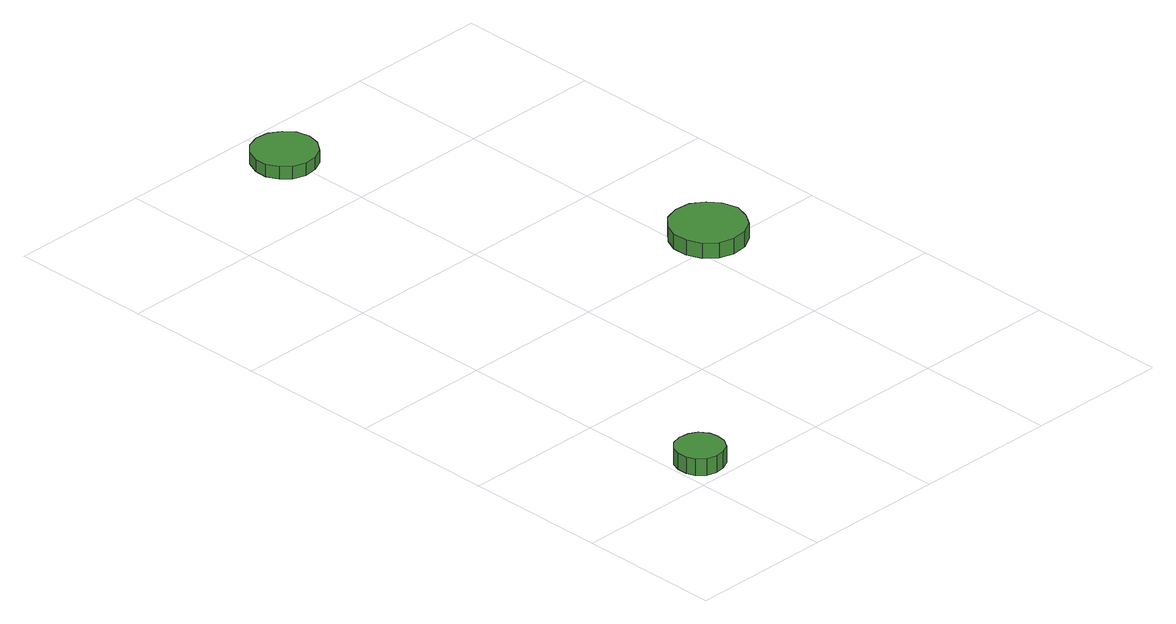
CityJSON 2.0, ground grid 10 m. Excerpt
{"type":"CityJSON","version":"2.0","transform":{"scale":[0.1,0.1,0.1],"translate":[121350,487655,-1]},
"CityObjects":{
"tree1":{"type":"SolitaryVegetationObject","attributes":{"function":"something"},"geometry":[{"type":"MultiSurface","lod":"1","boundaries":[[[0,1,2,3,4,5,6,7,8,9,10,11,12,13,14]],[[15,16,17,18,19,20,21,22,23,24,25,26,27,28,29]],[[0,29,28,1]],[[1,28,27,2]],[[2,27,26,3]],[[3,26,25,4]],[[4,25,24,5]],[[5,24,23,6]],[[6,23,22,7]],[[7,22,21,8]],[[8,21,20,9]],[[9,20,19,10]],[[10,19,18,11]],[[11,18,17,12]],[[12,17,16,13]],[[13,16,15,14]],[[14,15,29,0]]]}]},
"tree2":{"type":"SolitaryVegetationObject","attributes":{"function":"something"},"geometry":[{"type":"MultiSurface","lod":"1","boundaries":[[[30,31,32,33,34,35,36,37,38,39,40,41,42,43,44]],[[45,46,47,48,49,50,51,52,53,54,55,56,57,58,59]],[[30,59,58,31]],[[31,58,57,32]],[[32,57,56,33]],[[33,56,55,34]],[[34,55,54,35]],[[35,54,53,36]],[[36,53,52,37]],[[37,52,51,38]],[[38,51,50,39]],[[39,50,49,40]],[[40,49,48,41]],[[41,48,47,42]],[[42,47,46,43]],[[43,46,45,44]],[[44,45,59,30]]]}]},
"tree3":{"type":"SolitaryVegetationObject","attributes":{"function":"something"},"geometry":[{"type":"MultiSurface","lod":"1","boundaries":[[[60,61,62,63,64,65,66,67,68,69,70,71,72,73,74]],[[75,76,77,78,79,80,81,82,83,84,85,86,87,88,89]],[[60,89,88,61]],[[61,88,87,62]],[[62,87,86,63]],[[63,86,85,64]],[[64,85,84,65]],[[65,84,83,66]],[[66,83,82,67]],[[67,82,81,68]],[[68,81,80,69]],[[69,80,79,70]],[[70,79,78,71]],[[71,78,77,72]],[[72,77,76,73]],[[73,76,75,74]],[[74,75,89,60]]]}]}
},
"vertices":[
[35,22,20],[34,28,20],[30,34,20],[24,37,20],[17,38,20],[10,36,20],[5,31,20],[3,25,20],[3,18,20],[5,12,20],[10,7,20],[17,5,20],[24,6,20],[30,9,20],[34,15,20],[34,15,8],[30,9,8],[24,6,8],[17,5,8],[10,7,8],[5,12,8],[3,18,8],[3,25,8],[5,31,8],[10,36,8],[17,38,8],[24,37,8],[30,34,8],[34,28,8],[35,22,8],
[119,464,18],[117,473,18],[111,480,18],[103,485,18],[94,486,18],[85,483,18],[79,477,18],[75,468,18],[75,459,18],[79,451,18],[85,445,18],[94,442,18],[103,443,18],[111,447,18],[117,455,18],[117,455,9],[111,447,9],[103,443,9],[94,442,9],[85,445,9],[79,451,9],[75,459,9],[75,468,9],[79,477,9],[85,483,9],[94,486,9],[103,485,9],[111,480,9],[117,473,9],[119,464,9],
[244,210,19],[241,221,19],[235,229,19],[226,235,19],[215,236,19],[205,233,19],[197,225,19],[193,216,19],[193,205,19],[197,195,19],[205,188,19],[215,185,19],[226,186,19],[235,191,19],[241,200,19],[241,200,8],[235,191,8],[226,186,8],[215,185,8],[205,188,8],[197,195,8],[193,205,8],[193,216,8],[197,225,8],[205,233,8],[215,236,8],[226,235,8],[235,229,8],[241,221,8],[244,210,8]
]}
